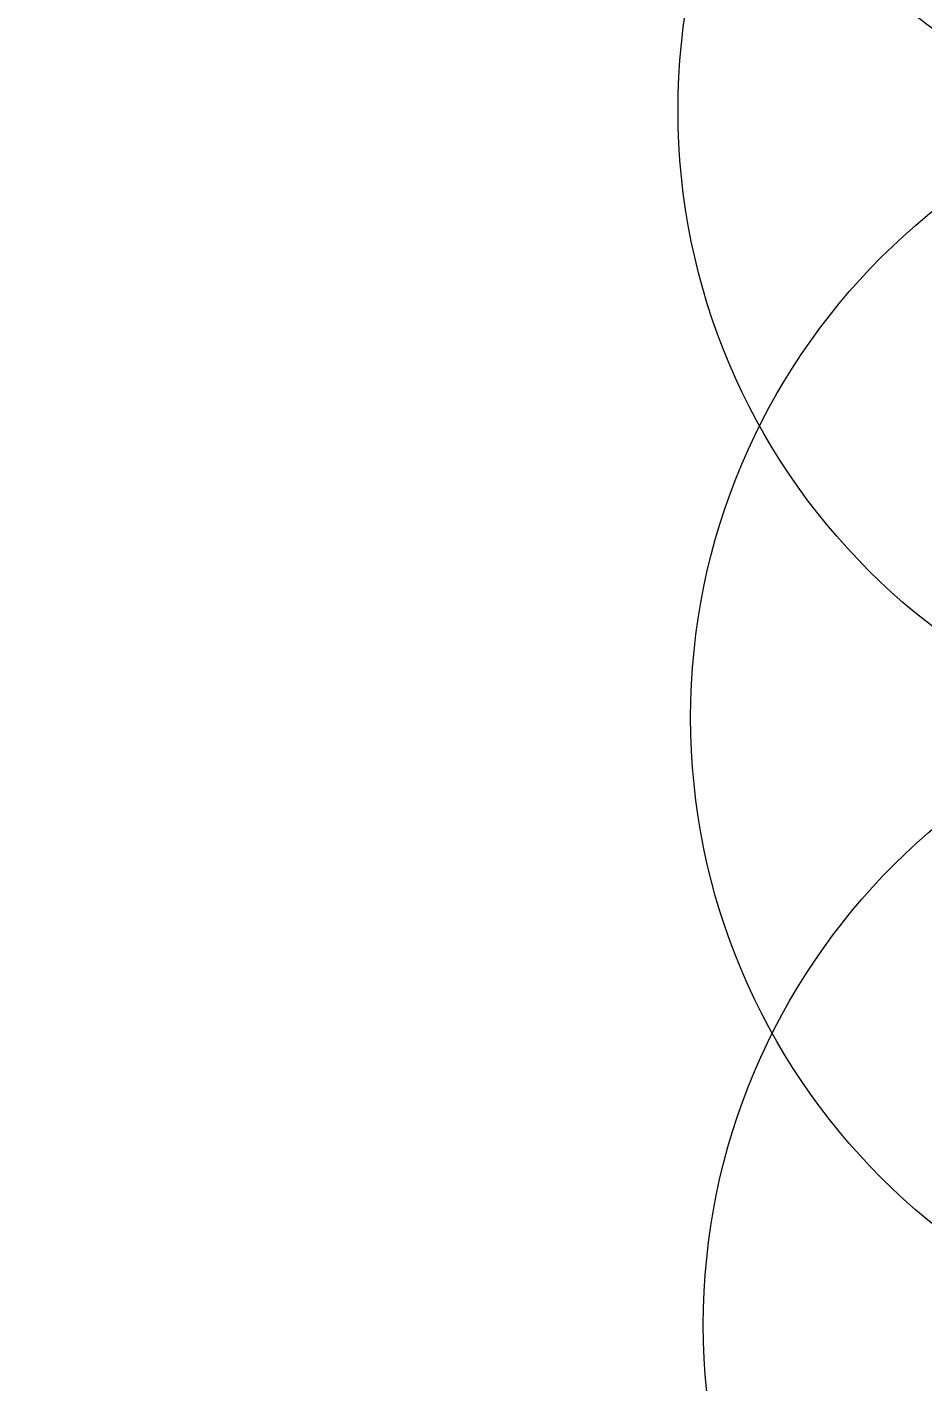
# Model space of a CAD drawing. Header units: metres. Extents: x 180 to 3220, y 13789 to 15035.
# Drawn here: x 765.034 to 766.066, y 14769.901 to 14771.462 of the extents above; entities that cross this region are included whole.
import ezdxf

# ---------------------------------------------------------------- set-up
doc = ezdxf.new("R2010")
doc.units = ezdxf.units.M
doc.header["$MEASUREMENT"] = 0
doc.layers.add('04 Посадки (привязки)', color=7, linetype='Continuous')
doc.layers.add('50 Дендроплан (привязки)', color=7, linetype='Continuous')
doc.styles.get("Standard").update_dxf_attribs({"font": 'arial.ttf'})
doc.dimstyles.get("Standard").update_dxf_attribs({"dimtxt": 0.18, "dimasz": 0.18, "dimexe": 0.18, "dimexo": 0.0625, "dimgap": 0.09, "dimtad": 0, "dimtih": 1, "dimtoh": 1, "dimdec": 4, "dimzin": 0, "dimdsep": 46, "dimtxsty": 'Standard', "dimcen": 0.09, "dimadec": 0, "dimazin": 0, "dimtfac": 1, "dimtdec": 4, "dimtofl": 0, "dimtmove": 0, "dimatfit": 3, "dimfxl": 1, "dimtolj": 1, "dimtzin": 0, "dimarcsym": 0})

# ---------------------------------------------------------------- blocks, each defined once
blk = doc.blocks.new('*U225')
at = {"layer": '04 Посадки (привязки)', "color": 85, "lineweight": 20, "true_color": 0x5c9d58}
blk.add_circle((-0.0493, 0.004), 0.75, dxfattribs=at)
blk = doc.blocks.new('*U226')
at = {"layer": '50 Дендроплан (привязки)', "color": 0, "linetype": 'ByBlock', "lineweight": -2, "rotation": 91.19075104348273}
for p in [(766.5223, 14772.1153), (766.5369, 14771.4154), (766.5514, 14770.7156), (766.566, 14770.0157), (766.5805, 14769.3159)]:
    blk.add_blockref('*U225', p, dxfattribs=at)
blk = doc.blocks.new('*D227')
at = {"layer": '50 Дендроплан (привязки)', "color": 0, "lineweight": 0, "ltscale": 4}
for p, q in [((765.9587, 14793.1452), (763.0352, 14793.079)), ((763.2265, 14792.5832), (763.5802, 14776.9619)), ((763.9497, 14760.6497), (763.5959, 14776.271)), ((766.7046, 14760.212), (763.781, 14760.1458))]:
    blk.add_line(p, q, dxfattribs=at)
at = {"layer": '50 Дендроплан (привязки)', "color": 0, "lineweight": 5, "ltscale": 4}
for points in [[(763.3098, 14792.5851), (763.1431, 14792.5813), (763.2151, 14793.0831)], [(764.033, 14760.6516), (763.8663, 14760.6479), (763.961, 14760.1499)]]:
    blk.add_solid(points, dxfattribs=at)
at = {"layer": '50 Дендроплан (привязки)', "color": 0, "ltscale": 4, "insert": (763.5881, 14776.6165), "char_height": 0.5, "attachment_point": 5}
blk.add_mtext('\\A1;32.94', dxfattribs=at)

msp = doc.modelspace()

# ---------------------------------------------------------------- block references
at = {"layer": '50 Дендроплан (привязки)', "color": 4, "lineweight": 5}
msp.add_blockref('*U226', (0, 0), dxfattribs=at)

# ---------------------------------------------------------------- dimensions: what is measured, and where the dimension line sits
at = {"layer": '50 Дендроплан (привязки)', "ltscale": 4}
dim = msp.add_aligned_dim(p1=(766.0212, 14793.1466), p2=(766.767, 14760.2134), distance=-2.8068, dimstyle='Standard', override={"dimtxt": 0.5, "dimasz": 0.5, "dimdec": 2, "dimlwd": 0, "dimlwe": 0}, dxfattribs=at)
dim.commit()
dim.dimension.update_dxf_attribs({"geometry": '*D227', "text_midpoint": (763.5881, 14776.6165)})

doc.saveas('drawing.dxf')
